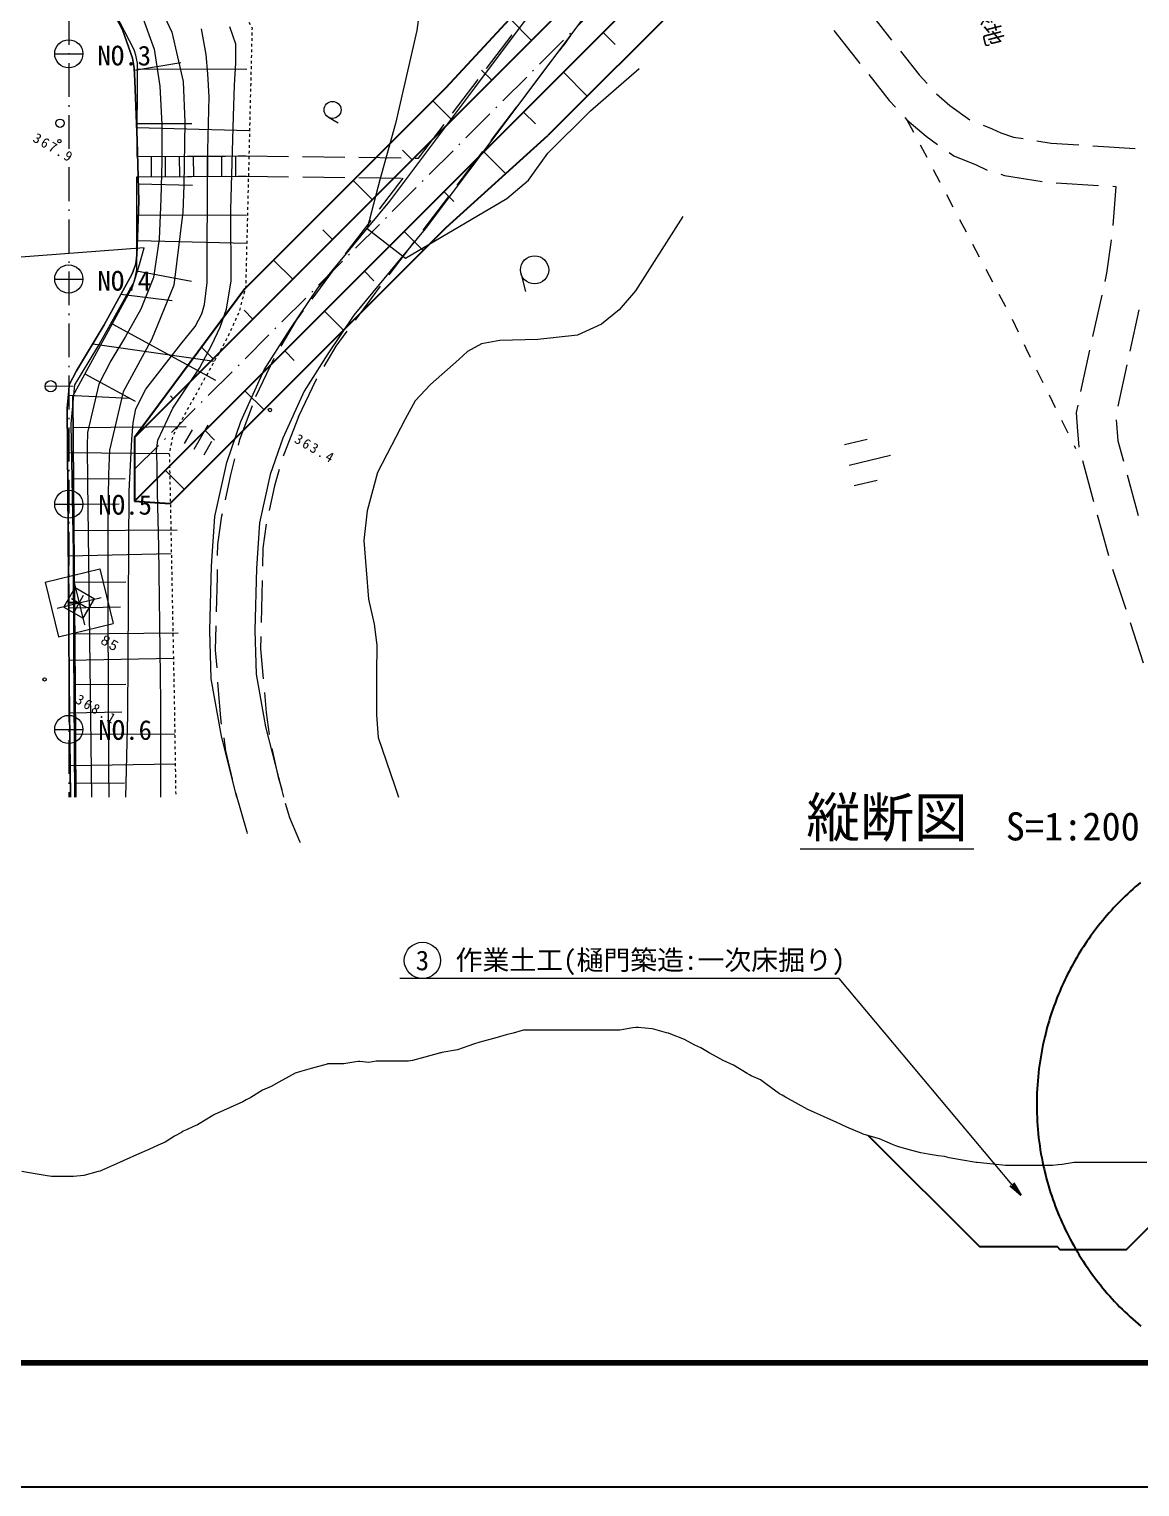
# Model space of a CAD drawing. Header units: millimetres. Extents: x -2078669 to -1085629, y -5987148 to 310365.
# Drawn here: x -1705072 to -1606432, y -405452 to -275998 of the extents above; entities that cross this region are included whole.
import ezdxf
from ezdxf.enums import TextEntityAlignment as Align

# ---------------------------------------------------------------- set-up
doc = ezdxf.new("R2010")
doc.units = ezdxf.units.MM
doc.header["$LTSCALE"] = 500
doc.linetypes.add('561019', pattern=[1, 0.5, -0.5])
doc.linetypes.add('SXF_一点短鎖線', pattern=[9.25, 6, -1.5, 0.25, -1.5])
doc.layers.get('Defpoints').update_dxf_attribs({"color": 153})
for name, color, linetype, lineweight in [('1103000', 8, 'Continuous', 18), ('D-BGD', 7, 'Continuous', 13), ('D-BMK', 2, 'SXF_一点短鎖線', 13), ('D-BMK-HTXT', 7, 'Continuous', 13), ('D-BYP-STR1', 2, 'Continuous', 13), ('D-BYP-STR2', 6, 'Continuous', 25), ('D-BYP-STR8', 5, 'Continuous', 25), ('D-BYP-STRA', 1, 'Continuous', 25), ('D-BYP-STRC', 1, 'Continuous', 13), ('D-TTL', 2, 'Continuous', 140), ('D-TTL-LINE', 7, 'Continuous', 13), ('D-TTL-TXT', 7, 'Continuous', 13), ('●予備設計_LP横断', 7, 'Continuous', 13)]:
    doc.layers.add(name, color=color, linetype=linetype, lineweight=lineweight)
doc.layers.add('D-WORK2', color=11, linetype='Continuous', plot=False)
doc.styles.add('BIGFONT', font='txt', dxfattribs={"height": 0.2, "bigfont": 'BIGFONT'})
doc.styles.add('MS ゴシック', font='MS Gothic.ttf')
doc.styles.add('ＭＳ ゴシック', font='MS Gothic.ttf')
doc.dimstyles.new('DIM-500-F', dxfattribs={"dimscale": 500, "dimtxt": 3.5, "dimasz": 2.5, "dimexe": 0, "dimexo": 2, "dimgap": 0.8, "dimtad": 1, "dimdec": 0, "dimzin": 0, "dimdsep": 46, "dimtxsty": 'MS ゴシック', "dimblk": 'OPEN', "dimcen": 0.1, "dimclrd": 256, "dimclre": 256, "dimclrt": 256, "dimaunit": 1, "dimadec": 4, "dimazin": 0, "dimtfac": 1, "dimtdec": 0, "dimtmove": 2, "dimatfit": 3, "dimldrblk": 'OPEN', "dimfxl": 1, "dimtolj": 1, "dimtzin": 0, "dimlwd": -1, "dimlwe": -1, "dimarcsym": 2})

# ---------------------------------------------------------------- blocks, each defined once
blk = doc.blocks.new('M2244_1')
at = {"layer": '1103000', "linetype": 'Continuous', "lineweight": 15}
blk.add_line((0, 0), (2.5, 0), dxfattribs=at)
blk.add_circle((2, 0), 0.5, dxfattribs=at)
blk = doc.blocks.new('M6331')
at = {"layer": '●予備設計_LP横断', "linetype": 'Continuous', "lineweight": 9}
blk.add_line((0, -0.75), (1, -0.75), dxfattribs=at)
blk.add_circle((0, 0), 0.75, dxfattribs=at)
blk = doc.blocks.new('M7312')
at = {"layer": '●予備設計_LP横断', "linetype": 'Continuous', "lineweight": 20}
blk.add_circle((0, 0), 0.15, dxfattribs=at)
blk = doc.blocks.new('M5255')
at = {"layer": '●予備設計_LP横断', "linetype": 'Continuous', "lineweight": 15}
for p, q in [((-1, -1), (-1, 1)), ((-1, 1), (1, 1)), ((-0.8, 0), (0.8, 0)), ((0, -0.8), (0, 0.8)), ((1, -1), (1, 1)), ((-1, -1), (1, -1))]:
    blk.add_line(p, q, dxfattribs=at)
blk = doc.blocks.new('M6334')
at = {"layer": '●予備設計_LP横断', "linetype": 'Continuous', "lineweight": 9}
for p, q in [((-1, -1.25), (-1, 0.15)), ((0, -1.25), (0, 1.25)), ((1, -1.25), (1, 0.15))]:
    blk.add_line(p, q, dxfattribs=at)
blk = doc.blocks.new('河川平面')
at = {"layer": 'D-BGD', "linetype": 'Continuous'}
for p, q in [((1680162, -2800525, 363195), (1682487, -2803466, 363236)), ((1677349, -2802613, 363193), (1679675, -2805553, 363234)), ((1646522, -2805984, 363586), (1648791, -2802998, 363563)), ((1652985, -2804413, 363554), (1653320, -2803972, 363550)), ((1653982, -2803074, 363533), (1653320, -2803972, 363550)), ((1615237, -2806139), (1619367, -2805472)), ((1615500, -2806016), (1625228, -2806049)), ((1649960, -2808395, 363586), (1652229, -2805409, 363562)), ((1643496, -2809964, 363618), (1645766, -2806979, 363594)), ((1646936, -2812378, 363618), (1649204, -2809391, 363594)), ((1615428, -2811239), (1625465, -2811486)), ((1615487, -2810876), (1620338, -2810885)), ((1640471, -2813945, 363650), (1642740, -2810960, 363626)), ((1683852, -2810553, 363250), (1684436, -2811659, 363263)), ((1685019, -2812763, 363276), (1685602, -2813869, 363289)), ((1700371, -2812850, 363134), (1704113, -2813102, 363118)), ((1615473, -2813810, 368400), (1625170, -2813755, 363640)), ((1615473, -2813810, 368400), (1618839, -2813791, 366748)), ((1616723, -2813802, 367786), (1616734, -2815599, 367788)), ((1617973, -2813795, 367173), (1617984, -2815592, 367175)), ((1619223, -2813788, 366559), (1619232, -2815585, 366562)), ((1619962, -2813784, 366197), (1623328, -2813765, 364544)), ((1620473, -2813782, 365946), (1620483, -2815578, 365948)), ((1621723, -2813774, 365332), (1621733, -2815571, 365335)), ((1622973, -2813767, 364719), (1622983, -2815564, 364722)), ((1624223, -2813760, 364105), (1624232, -2815557, 364108)), ((1624449, -2813759, 363994), (1625170, -2813755, 363640)), ((1625170, -2813755, 363640), (1628920, -2813802, 363642)), ((1630171, -2813817, 363643), (1633920, -2813864, 363646)), ((1635169, -2813879, 363647), (1638919, -2813925, 363649)), ((1640170, -2813942, 363650), (1640471, -2813945, 363650)), ((1643912, -2816359, 363649), (1646180, -2813372, 363626)), ((1615467, -2815606, 368410), (1625187, -2815552, 363640)), ((1615467, -2815606, 368410), (1618834, -2815587, 366758)), ((1619956, -2815581, 366207), (1623323, -2815563, 364555)), ((1624444, -2815556, 364004), (1625187, -2815552, 363640)), ((1625187, -2815552, 363640), (1628936, -2815599, 363645)), ((1630187, -2815614, 363647), (1633936, -2815661, 363653)), ((1686186, -2814975, 363303), (1686769, -2816080, 363316)), ((1615584, -2816247), (1620406, -2816368)), ((1635186, -2815677, 363654), (1638936, -2815723, 363660)), ((1637021, -2818481, 363684), (1639113, -2815725, 363660)), ((1697108, -2816142, 363138), (1700850, -2816389, 363082)), ((1640887, -2820340, 363681), (1643156, -2817354, 363657)), ((1687352, -2817186, 363329), (1687936, -2818291, 363342)), ((1615467, -2818997), (1625187, -2819024)), ((1633998, -2822465, 363719), (1636265, -2819477, 363693)), ((1688518, -2819397, 363355), (1689102, -2820502, 363368)), ((1615514, -2821254), (1625219, -2821493)), ((1637863, -2824322, 363713), (1640132, -2821335, 363689)), ((1689686, -2821608, 363382), (1690269, -2822713, 363395)), ((1615430, -2823958), (1620303, -2824891)), ((1631017, -2826478, 363720), (1633251, -2823467, 363720)), ((1649569, -2824171), (1649963, -2825790)), ((1690853, -2823818, 363408), (1691435, -2824924, 363421)), ((1634875, -2828330, 363720), (1637109, -2825319, 363720)), ((1614046, -2826024), (1618597, -2826609)), ((1692019, -2826030, 363434), (1692603, -2827135, 363447)), ((1701145, -2826124, 363188), (1700340, -2829787, 363165)), ((1693183, -2828241, 363459), (1693716, -2829372, 363438)), ((1704439, -2827420, 363184), (1703637, -2831084, 363161)), ((1613275, -2828671), (1622432, -2833669)), ((1611539, -2830453), (1622335, -2831993)), ((1700072, -2831008, 363157), (1699267, -2834670, 363134)), ((1626030, -2835115, 363720), (1627646, -2831731, 363681)), ((1703370, -2832305, 363153), (1702569, -2835968, 363130)), ((1610848, -2833112), (1615299, -2835544)), ((1695355, -2832744, 363378), (1695911, -2833864, 363359)), ((1609378, -2835001), (1614762, -2835280)), ((1696468, -2834983, 363340), (1697024, -2836102, 363321)), ((1697580, -2837221, 363302), (1698137, -2838340, 363283)), ((1609802, -2837863), (1619845, -2837788)), ((1678291, -2839391), (1680331, -2838896)), ((1609305, -2840105), (1618342, -2840170)), ((1698693, -2839459, 363264), (1698826, -2839726, 363260)), ((1678733, -2841212), (1682377, -2840327)), ((1699438, -2840819, 363304), (1700422, -2844436, 363443)), ((1609831, -2842447), (1614412, -2842404)), ((1679175, -2843035), (1681216, -2842539)), ((1703404, -2842065, 363380), (1704388, -2845681, 363525)), ((1609336, -2844683), (1613883, -2844654)), ((1609874, -2847028), (1619030, -2846951)), ((1609366, -2849261), (1618520, -2849078)), ((1607314, -2851614, 368268), (1612171, -2850432, 368268)), ((1612171, -2850432, 368268), (1613354, -2855289, 368268)), ((1702107, -2850449, 363646), (1703276, -2854012, 363628)), ((1607314, -2851614, 368268), (1608496, -2856472, 368268)), ((1609860, -2851508, 368268), (1610807, -2855395, 368268)), ((1609908, -2851604), (1614493, -2851574)), ((1626602, -2851449, 363856), (1626507, -2855197, 363957)), ((1608390, -2853925, 368268), (1612277, -2852978, 368268)), ((1609396, -2853902), (1614005, -2853810)), ((1608496, -2856472, 368268), (1613354, -2855289, 368268)), ((1703665, -2855200, 363622), (1704834, -2858763, 363604)), ((1609946, -2856193), (1619116, -2856112)), ((1609427, -2858542), (1618706, -2858357)), ((1609989, -2860693), (1614484, -2860659)), ((1609470, -2863214), (1614131, -2863131)), ((1610005, -2865120), (1618842, -2865078)), ((1609523, -2867887), (1618867, -2867740)), ((1610026, -2869458), (1614364, -2869436))]:
    blk.add_line(p, q, dxfattribs=at)
at = {"layer": 'D-BGD', "linetype": 'Continuous', "flags": 128}
for points in [[(1609555, -2870692), (1609439, -2860466), (1609352, -2847151), (1609279, -2836167), (1609409, -2834630), (1609457, -2834072), (1610099, -2832855), (1612556, -2828756), (1615029, -2824221), (1615363, -2823344), (1615471, -2822577), (1615628, -2817764), (1615472, -2812388), (1615273, -2807092), (1615231, -2805958), (1615082, -2805064), (1614196, -2802555), (1611544, -2797523)], [(1609120, -2789483), (1609275, -2792488), (1609448, -2793437), (1609990, -2794678), (1610785, -2796134), (1611544, -2797523), (1614196, -2802555), (1615082, -2805064), (1615231, -2805958), (1615273, -2807092), (1615472, -2812388), (1615628, -2817764), (1615471, -2822577), (1615363, -2823344), (1615029, -2824221), (1612556, -2828756), (1610099, -2832855), (1609457, -2834072), (1609409, -2834630), (1609279, -2836167)], [(1624340, -2870692), (1622973, -2865288), (1622060, -2860204), (1621936, -2855896), (1622101, -2850193), (1622392, -2845766), (1623449, -2840970), (1624701, -2837344), (1626776, -2832753), (1629062, -2829134), (1631526, -2825504), (1635922, -2820190), (1637930, -2817762), (1645470, -2807698), (1656020, -2793627), (1659220, -2796026)], [(1659220, -2796026), (1648671, -2810097), (1641073, -2820237), (1639084, -2822643), (1634729, -2827907), (1632408, -2831326), (1630307, -2834654), (1628422, -2838824), (1627305, -2842057), (1626363, -2846332), (1626097, -2850383), (1625937, -2855896), (1626050, -2859790), (1626886, -2864443), (1628320, -2870115), (1628491, -2870692)], [(1609279, -2836167), (1609352, -2847151), (1609439, -2860466), (1609555, -2870692)]]:
    blk.add_lwpolyline(points, dxfattribs=at)
for points, elevation in [([(1615902, -2801242), (1616987, -2804270), (1617505, -2807574), (1617667, -2810962), (1617685, -2814239), (1617595, -2817581), (1617430, -2821159), (1616926, -2824563), (1615817, -2827379), (1614442, -2829779), (1613143, -2831942), (1612088, -2834040), (1611064, -2838310), (1611049, -2839507), (1611080, -2842705), (1611439, -2870692)], 367000), ([(1616301, -2797929), (1618572, -2802762), (1619578, -2807144), (1619707, -2810758), (1619619, -2816361), (1619548, -2818752), (1618746, -2825238), (1616774, -2830101), (1616479, -2830571), (1614246, -2834704), (1613037, -2839875), (1612929, -2842014), (1612886, -2846153), (1612867, -2854358), (1612936, -2868251), (1612984, -2870692)], 366000), ([(1614484, -2870692), (1614656, -2863391), (1614767, -2843521), (1615022, -2838930), (1615132, -2837467), (1615370, -2836203), (1616251, -2834477), (1619367, -2830469), (1620631, -2828907), (1621217, -2827785), (1621453, -2826950), (1621716, -2824988), (1621746, -2814441), (1621891, -2808510), (1621764, -2806453), (1621613, -2804739), (1621190, -2802460)], 365000), ([(1617599, -2870692), (1617587, -2862237), (1617398, -2848462), (1617298, -2843650), (1617254, -2841110), (1617195, -2839910), (1617331, -2838990), (1618667, -2836156), (1621033, -2832597), (1622123, -2830541), (1622861, -2828972), (1623422, -2827373), (1623830, -2824847), (1623796, -2818518), (1624032, -2810240), (1624125, -2807468), (1624236, -2805489), (1624244, -2803817), (1623725, -2802293)], 364000), ([(1640984, -2797690), (1640322, -2802625), (1638441, -2810863), (1637036, -2815889), (1635922, -2820190), (1639314, -2822834), (1648307, -2817541), (1650240, -2815906), (1651945, -2813512), (1655746, -2809743), (1660081, -2805985)], 363000), ([(1663960, -2819125), (1659732, -2825733), (1658284, -2827421), (1656709, -2828707), (1654580, -2829662), (1651067, -2830059), (1647704, -2830148), (1646078, -2830439), (1644825, -2831129), (1644065, -2831825), (1641530, -2834059), (1640186, -2835506), (1639283, -2837144), (1636833, -2841871), (1635903, -2845269), (1635616, -2847909), (1636019, -2853127), (1636532, -2855344), (1636760, -2857217), (1636744, -2859725), (1636743, -2863397), (1636878, -2865417), (1638327, -2869629), (1638689, -2870692)], 363000), ([(1609965, -2870692), (1609856, -2857470), (1609831, -2848963), (1609635, -2837536), (1609957, -2834089), (1612007, -2830709), (1615218, -2824951), (1615701, -2823403), (1616094, -2821932), (1604768, -2822778), (1604868, -2849661), (1605095, -2870692)], 368000)]:
    blk.add_lwpolyline(points, dxfattribs=dict(at, elevation=elevation))
at = {"layer": 'D-BGD', "linetype": '561019', "flags": 128}
blk.add_lwpolyline([(1618950, -2620514), (1618959, -2621129), (1618665, -2658302), (1618663, -2658627), (1618571, -2661701), (1617747, -2689368), (1618403, -2710987), (1619104, -2730441), (1619135, -2731637), (1619943, -2763133), (1618853, -2786511), (1619008, -2789521), (1619927, -2791602), (1625688, -2802391), (1625125, -2825293), (1624564, -2827572), (1623496, -2829911), (1618630, -2838640), (1618342, -2840170), (1618771, -2861642), (1618913, -2870692)], dxfattribs=at)
at = {"layer": 'D-BGD', "linetype": 'Continuous', "extrusion": (0.252114, 0.21278, 0.944014), "elevation": 170558}
blk.add_lwpolyline([(-3228831, 613029), (-3231526, 613120), (-3232579, 613072)], dxfattribs=at)
at = {"layer": 'D-BGD', "linetype": 'Continuous', "extrusion": (0.22763, 0.193389, 0.954351), "elevation": 186435}
blk.add_lwpolyline([(-3226882, 620457), (-3229822, 620564), (-3230629, 620531)], dxfattribs=at)
at = {"layer": 'D-BGD', "linetype": 'Continuous', "extrusion": (0.019629, 0.006251, 0.999788), "elevation": 378720}
blk.add_lwpolyline([(-3187594, -747174), (-3188932, -748000), (-3190672, -749310)], dxfattribs=at)
at = {"layer": 'D-BGD', "linetype": 'Continuous', "extrusion": (0.007441, -0.005429, 0.999958), "elevation": 391024}
blk.add_lwpolyline([(1680920, -2808273), (1681102, -2808471), (1682801, -2809932), (1683814, -2810648)], dxfattribs=at)
at = {"layer": 'D-BGD', "linetype": 'Continuous', "extrusion": (0.002989, -0.016092, 0.999866), "elevation": 413435}
blk.add_lwpolyline([(1153260, -3068374), (1154474, -3068801), (1156860, -3069412)], dxfattribs=at)
at = {"layer": 'D-BGD', "linetype": 'Continuous', "extrusion": (0.004955, -0.002613, 0.999984), "elevation": 378909}
blk.add_lwpolyline([(1690353, -2814407), (1690690, -2814515), (1692564, -2814807), (1694045, -2815042)], dxfattribs=at)
at = {"layer": 'D-BGD', "linetype": 'Continuous', "extrusion": (0.017243, 0.036933, 0.999169), "elevation": 288093}
blk.add_lwpolyline([(-2733795, 1845218), (-2734047, 1845120), (-2735256, 1848383)], dxfattribs=at)
at = {"layer": 'D-BGD', "linetype": 'Continuous', "extrusion": (0.078534, -0.058252, 0.995208), "elevation": 654714}
blk.add_lwpolyline([(-1303459, -2944228), (-1300783, -2943942), (-1299725, -2943942)], dxfattribs=at)
at = {"layer": 'D-BGD', "linetype": 'Continuous', "extrusion": (0.084581, -0.062761, 0.994438), "elevation": 677487}
blk.add_lwpolyline([(-1302104, -2943536), (-1300017, -2943308), (-1298367, -2943308)], dxfattribs=at)
at = {"layer": 'D-BGD', "linetype": 'Continuous', "extrusion": (-0.085043, -0.058464, 0.994661), "elevation": 382873}
blk.add_lwpolyline([(3292300, -168727), (3292654, -168785), (3293535, -168911)], dxfattribs=at)
at = {"layer": 'D-BGD', "linetype": 'Continuous', "extrusion": (-0.200438, 0.108043, 0.973731), "elevation": -279023}
blk.add_lwpolyline([(1723899, 2790533), (1720273, 2790358), (1720153, 2790362)], dxfattribs=at)
at = {"layer": 'D-BGD', "linetype": 'Continuous', "extrusion": (-0.380823, 0.153873, 0.911755), "elevation": -723854}
blk.add_lwpolyline([(2024077, 2492558), (2023562, 2492480), (2020334, 2492382)], dxfattribs=at)
at = {"layer": 'D-BGD', "linetype": 'Continuous', "extrusion": (-0.20398, 0.109739, 0.972805), "elevation": -289944}
blk.add_lwpolyline([(1726146, 2788030), (1729709, 2788461), (1729866, 2788496)], dxfattribs=at)
at = {"layer": 'D-BGD', "linetype": 'Continuous', "extrusion": (0.902336, -0.203961, 0.379722), "elevation": 2183106}
blk.add_lwpolyline([(-2416403, -502685), (-2414141, -502652), (-2412657, -502751)], dxfattribs=at)
at = {"layer": 'D-BGD', "linetype": 'Continuous', "extrusion": (0.682661, -0.160709, 0.712844), "elevation": 1827518}
blk.add_lwpolyline([(-2392919, -1338676), (-2394430, -1338565), (-2396664, -1338610)], dxfattribs=at)
at = {"layer": 'D-BGD', "linetype": 'Continuous', "extrusion": (0.00747, -0.013079, 0.999887), "elevation": 413220}
blk.add_lwpolyline([(1619866, -2844073), (1619876, -2843115), (1620244, -2840569), (1620291, -2840355)], dxfattribs=at)
at = {"layer": 'D-BGD', "linetype": 'Continuous', "extrusion": (0.004569, -0.014872, 0.999879), "elevation": 413644}
blk.add_lwpolyline([(1625261, -2840633), (1624961, -2842743), (1624941, -2844363)], dxfattribs=at)
at = {"layer": 'D-BGD', "linetype": 'Continuous', "extrusion": (-0.95342, -0.253264, 0.163852), "elevation": -841272}
blk.add_lwpolyline([(3186901, 508202), (3188290, 508254), (3190648, 508351)], dxfattribs=at)
at = {"layer": 'D-BGD', "linetype": 'Continuous', "extrusion": (0.945592, -0.014998, 0.325009), "elevation": 1695340}
blk.add_lwpolyline([(-2828141, -197809), (-2825072, -197894), (-2824392, -197884)], dxfattribs=at)
at = {"layer": 'D-BGD', "linetype": 'Continuous', "extrusion": (0.339856, 0.016343, 0.940336), "elevation": 846995}
blk.add_lwpolyline([(-2933861, -1271017), (-2932278, -1270952), (-2930119, -1271120)], dxfattribs=at)
at = {"layer": 'D-BGD', "linetype": 'Continuous', "extrusion": (0.34814, 0.016556, 0.937296), "elevation": 860117}
blk.add_lwpolyline([(-2930482, -1268727), (-2931557, -1268644), (-2934226, -1268759)], dxfattribs=at)
at = {"layer": 'D-BGD', "linetype": 'Continuous', "extrusion": (0.018728, -0.014268, 0.999723), "elevation": 435083}
blk.add_lwpolyline([(-1294797, -3017370), (-1294393, -3016960), (-1292578, -3015332), (-1292033, -3014836)], dxfattribs=at)
at = {"layer": 'D-BGD', "linetype": 'Continuous', "extrusion": (-0.038001, -0.020124, 0.999075), "elevation": 359387}
blk.add_lwpolyline([(3290062, 114086), (3291682, 113388), (3293551, 112714)], dxfattribs=at)
at = {"layer": 'D-BGD', "linetype": 'Continuous', "extrusion": (0.013318, -0.012024, 0.999839), "elevation": 419917}
blk.add_lwpolyline([(1618955, -2864271), (1618382, -2861745), (1618217, -2860597)], dxfattribs=at)
at = {"layer": 'D-BGD', "linetype": 'Continuous', "extrusion": (-0.038127, -0.024926, 0.998962), "elevation": 372902}
blk.add_lwpolyline([(3289697, -189521), (3292158, -190443), (3293230, -190773)], dxfattribs=at)
at = {"layer": 'D-BGD', "linetype": 'Continuous', "extrusion": (0.046205, 0.000400853, 0.998932), "elevation": 437343}
blk.add_lwpolyline([(-2887918, -1581778), (-2887814, -1581734), (-2884310, -1580761)], dxfattribs=at)
at = {"layer": 'D-BGD', "linetype": 'Continuous', "extrusion": (0.02848, -0.006558, 0.999573), "elevation": 428866}
blk.add_lwpolyline([(-2432560, -2219810), (-2433708, -2220448), (-2435570, -2221794), (-2435675, -2221885)], dxfattribs=at)
at = {"layer": 'D-BGD', "linetype": 'Continuous'}
for points in [[(1615473, -2813810, 368400), (1615503, -2805510, 368350), (1615442, -2805095, 368370), (1615373, -2804813, 368380), (1615226, -2804347, 368420), (1610224, -2794667, 368260), (1609794, -2793590, 368280), (1609534, -2792437, 368300), (1609236, -2777605, 368510), (1609158, -2758979, 368490), (1609245, -2738601, 368470), (1609119, -2714860, 368280), (1609038, -2675632, 368370), (1609172, -2662075, 368370), (1609082, -2627858, 368360), (1609044, -2620514, 368307)], [(1615473, -2813810, 368400), (1615503, -2805510, 368350), (1615442, -2805095, 368370), (1615373, -2804813, 368380), (1615226, -2804347, 368420), (1610224, -2794667, 368260), (1609794, -2793590, 368280), (1609534, -2792437, 368300)], [(1690621, -2811034, 363189), (1691407, -2811355, 363180), (1692179, -2811718, 363180), (1693310, -2812079, 363170), (1694160, -2812211, 363165)], [(1687585, -2813450, 363205), (1688003, -2813746, 363200), (1689994, -2814556, 363180), (1690901, -2814985, 363180), (1690982, -2815011, 363179)], [(1609775, -2835079, 368450), (1615069, -2825388, 368460), (1615293, -2824698, 368490), (1615447, -2823887, 368460), (1615467, -2815606, 368410)], [(1610029, -2870692, 368481), (1609985, -2860841, 368450), (1609837, -2842878, 368380), (1609775, -2835079, 368450), (1615069, -2825388, 368460), (1615293, -2824698, 368490), (1615447, -2823887, 368460), (1615467, -2815606, 368410)], [(1701982, -2821200, 363241), (1701962, -2821447, 363250), (1701575, -2824166, 363200), (1701413, -2824904, 363195)], [(1609775, -2835079, 368450), (1609837, -2842878, 368380), (1609985, -2860841, 368450), (1610029, -2870692, 368481)], [(1699016, -2835889, 363212), (1698890, -2836544, 363300), (1698960, -2837807, 363290), (1699120, -2839612, 363261)], [(1702429, -2837184, 363295), (1702451, -2837553, 363290), (1702583, -2839048, 363260), (1703076, -2840860, 363332)]]:
    blk.add_polyline3d(points, dxfattribs=at)
for centre, radius in [((1608634, -2810859, 368210), 375), ((1650783, -2823876), 1250)]:
    blk.add_circle(centre, radius, dxfattribs=at)
at = {"layer": 'D-BGD', "linetype": 'Continuous', "lineweight": 9, "xscale": 1000, "yscale": 1000, "zscale": 1000, "rotation": 330.1091246385173}
for name, p in [('M6331', (1632842, -2809672)), ('M6334', (1621182, -2838716))]:
    blk.add_blockref(name, p, dxfattribs=at)
at = {"layer": 'D-BGD', "linetype": 'Continuous', "lineweight": 20, "xscale": 1000, "yscale": 1000, "zscale": 1000, "rotation": 330.1091246385173}
for p in [(1608578, -2812448, 367859), (1627278, -2836320, 363380), (1607263, -2860247, 368080)]:
    blk.add_blockref('M7312', p, dxfattribs=at)
at = {"layer": 'D-BGD', "linetype": 'Continuous', "lineweight": 15, "xscale": 1000, "yscale": 1000, "zscale": 1000}
for name, p, rotation in [('M2244_1', (1609805, -2834247), 178.8475168330848), ('M5255', (1610336, -2853450, 368268), 330.1091246385173)]:
    blk.add_blockref(name, p, dxfattribs=dict(at, rotation=rotation))
at = {"layer": 'D-BGD', "linetype": 'Continuous', "style": 'BIGFONT'}
blk.add_text('八幡親水緑地', height=1750, rotation=284.10912, dxfattribs=at).set_placement((1687956, -2792955))
at = {"layer": 'D-BGD', "linetype": 'Continuous', "char_height": 900, "attachment_point": 7, "rotation": 330.10912, "line_spacing_factor": 0.722892, "style": 'MS ゴシック'}
for s, insert in [('\\T1.287;367.9', (1606139, -2812445)), ('\\T1.281;363.4', (1629363, -2839171)), ('{\\Fworking|c128;\\T1.25;85}', (1612155, -2857029)), ('\\T1.315;368.1', (1609916, -2862302, 368080))]:
    blk.add_mtext(s, dxfattribs=dict(at, insert=insert))
blk = doc.blocks.new('A$Cfbd0cdc3')
at = {"layer": 'Defpoints'}
blk.add_lwpolyline([(3682, 16819), (3590, 16741), (3499, 16662), (3409, 16583), (3320, 16502), (3232, 16421), (3146, 16339), (3060, 16256), (2976, 16172), (2893, 16087), (2811, 16002), (2730, 15916), (2650, 15829), (2571, 15741), (2494, 15652), (2417, 15563), (2342, 15473), (2268, 15382), (2195, 15290), (2123, 15198), (2053, 15105), (1983, 15011), (1915, 14917), (1848, 14822), (1782, 14726), (1718, 14632), (1656, 14538), (1595, 14443), (1535, 14347), (1477, 14251), (1419, 14154), (1362, 14057), (1307, 13959), (1253, 13860), (1199, 13761), (1147, 13662), (1096, 13562), (1047, 13462), (998, 13361), (950, 13259), (904, 13157), (859, 13055), (815, 12952), (772, 12849), (730, 12746), (689, 12642), (649, 12537), (611, 12432), (574, 12327), (538, 12222), (503, 12116), (469, 12010), (436, 11903), (405, 11796), (375, 11689), (345, 11582), (317, 11474), (283, 11334), (250, 11194), (220, 11054), (191, 10913), (165, 10771), (140, 10630), (118, 10488), (97, 10345), (78, 10203), (62, 10060), (47, 9917), (34, 9773), (23, 9630), (15, 9486), (8, 9342), (3, 9198), (1, 9054), (0, 8910), (1, 8766), (5, 8621), (10, 8477), (18, 8332), (27, 8188), (39, 8044), (52, 7900), (68, 7755), (86, 7611), (106, 7468), (127, 7324), (151, 7180), (177, 7037), (205, 6894), (231, 6771), (258, 6649), (287, 6527), (317, 6406), (349, 6284), (382, 6163), (417, 6042), (454, 5921), (492, 5801), (531, 5681), (572, 5561), (615, 5441), (659, 5322), (705, 5204), (752, 5085), (801, 4967), (852, 4850), (904, 4733), (957, 4616), (1012, 4500), (1069, 4384), (1128, 4268), (1187, 4153), (1249, 4039), (1312, 3925), (1377, 3812), (1443, 3699), (1511, 3587), (1580, 3475), (1651, 3364), (1724, 3254), (1798, 3144), (1872, 3038), (1947, 2933), (2023, 2829), (2101, 2726), (2180, 2624), (2260, 2523), (2341, 2423), (2424, 2324), (2507, 2226), (2592, 2129), (2678, 2033), (2766, 1939), (2854, 1845), (2944, 1753), (3034, 1662), (3126, 1572), (3219, 1483), (3313, 1396), (3408, 1309), (3505, 1224), (3602, 1140), (3700, 1057)], dxfattribs=at)
blk = doc.blocks.new('_Open')
at = {"color": 0, "linetype": 'ByBlock', "lineweight": -2}
for p, q in [((-1, 0.17), (0, 0)), ((-1, -0.17), (0, 0)), ((0, 0), (-1, 0))]:
    blk.add_line(p, q, dxfattribs=at)

msp = doc.modelspace()

# ---------------------------------------------------------------- linework, layer by layer
at = {"layer": 'D-BGD', "linetype": 'Continuous', "lineweight": 13, "elevation": 708000}
msp.add_lwpolyline([(-1605818, -376649.6), (-1606489.9, -376649.6), (-1607398, -376649.6), (-1607931.7, -376649.6), (-1608326.5, -376649.6), (-1609373.4, -376649.6), (-1610788.3, -376649.6), (-1610815.2, -376649.6), (-1610835, -376649.6), (-1612256.9, -376649.6), (-1613343.5, -376838.1), (-1613698.7, -376864.2), (-1614178.6, -376899.6), (-1615140.4, -376899.6), (-1615852, -376899.6), (-1616582.2, -376899.6), (-1617568.9, -376899.6), (-1618023.9, -376899.6), (-1618360.6, -376899.6), (-1619465.7, -376789.5), (-1620869.1, -376649.6), (-1620907.4, -376645.8), (-1620959.2, -376640.6), (-1622349.2, -376399.6), (-1623377.6, -376221.3), (-1623790.9, -376108.4), (-1624349.5, -376052.8), (-1625232.7, -375899.6), (-1625886.1, -375786.3), (-1626674.4, -375571.1), (-1627739.9, -375280.1), (-1628116.2, -375177.4), (-1628394.6, -375053.1), (-1629557.9, -374533.7), (-1630903.1, -374166.4), (-1630999.7, -374130.4), (-1631130.2, -374081.7), (-1632441.4, -373496.3), (-1633411.6, -373063.2), (-1633883.2, -372852.6), (-1634520.5, -372568.1), (-1635324.9, -372208.9), (-1635920.1, -371943.2), (-1636766.7, -371480.9), (-1637910.8, -370856.1), (-1638208.4, -370671.6), (-1638428.6, -370535.1), (-1639204.3, -369976.9), (-1639650.2, -369656.2), (-1640119.9, -369318.2), (-1640937.1, -368953.3), (-1641091.9, -368868.8), (-1641301.1, -368754.5), (-1642533.7, -367990.5), (-1643445.6, -367583.4), (-1643975.4, -367294), (-1644691.4, -366903), (-1645417.1, -366453.1), (-1645954.1, -366213.4), (-1646858.9, -365719.3), (-1648081.7, -365263.5), (-1648300.6, -365165.8), (-1648462.7, -365121.5), (-1649498.4, -364838.7), (-1649742.4, -364772.1), (-1650971.2, -364649.6), (-1651184.1, -364670.9), (-1651472, -364699.5), (-1652625.9, -364899.6), (-1653479.7, -364899.6), (-1654067.6, -364899.6), (-1654862.3, -364899.6), (-1655509.4, -364899.6), (-1655988.2, -364899.6), (-1656951.1, -364899.6), (-1658252.6, -364899.6), (-1658392.9, -364889.3), (-1658496.7, -364899.6), (-1659834.6, -364899.6), (-1660261.9, -364899.6), (-1661005.2, -364899.6), (-1661177.4, -364899.6), (-1661276.4, -364926.7), (-1662093, -365149.6), (-1662718.1, -365320.3), (-1663513.7, -365537.6), (-1664159.9, -365714), (-1665033.2, -365952.5), (-1665601.6, -366149.6), (-1666022.2, -366295.5), (-1667043.4, -366649.6), (-1668423.5, -366888.9), (-1668485.1, -366899.6), (-1668530.7, -366907.5), (-1669926.9, -367288.8), (-1671039.2, -367592.5), (-1671368.6, -367649.6), (-1671813.8, -367649.6), (-1672810.4, -367649.6), (-1673547.7, -367649.6), (-1673995, -367649.6), (-1674252.1, -367649.6), (-1674910.6, -367763.8), (-1675693.9, -367685.7), (-1675826.1, -367672.6), (-1676056.2, -367712.5), (-1677135.6, -367899.6), (-1678564.7, -367899.6), (-1678577.4, -367900.9), (-1678594.5, -367905.6), (-1680019.1, -368294.6), (-1681073.3, -368582.4), (-1681460.9, -368726.9), (-1681984.8, -369013), (-1682902.6, -369514.3), (-1683581.8, -369885.2), (-1684344.4, -370225.6), (-1685375.1, -370864.5), (-1685786.1, -371089), (-1686090.3, -371255.1), (-1687227.9, -371763), (-1688598.8, -372375.1), (-1688669.6, -372413.8), (-1688765.4, -372466), (-1690111.4, -373300.4), (-1690474.9, -373462.7), (-1691107.3, -373745), (-1691390.4, -373871.4), (-1691553.1, -373988.5), (-1692155.7, -374317.6), (-1692994.9, -374837.7), (-1693615.8, -375115), (-1694436.6, -375481.4), (-1695546, -375976.7), (-1695878.4, -376125.1), (-1696124.3, -376234.9), (-1697320.1, -376768.8), (-1698632.8, -377354.9), (-1698761.9, -377412.5), (-1698936.3, -377460.1), (-1700203.6, -377806.2), (-1701141.3, -377899.6), (-1701645.4, -377899.6), (-1702326.6, -377899.6), (-1703087.1, -377899.6), (-1703649.8, -377802.1), (-1704528.9, -377649.6), (-1705716.9, -377443.6)], dxfattribs=at)
at = {"layer": 'D-BMK'}
msp.add_line((-1695712.2, -315080.4), (-1648584.6, -267952.7), dxfattribs=at)
at = {"layer": 'D-BMK', "linetype": 'SXF_一点短鎖線', "flags": 128}
msp.add_lwpolyline([(-1701552.5, -94013.4), (-1701552.5, -344191.7)], dxfattribs=at)
msp.add_lwpolyline([(-1701552.5, -94013.4), (-1701552.5, -344191.7)], dxfattribs=at)
at = {"layer": 'D-BMK-HTXT', "color": 7, "linetype": 'Continuous', "lineweight": 13}
for p, q in [((-1702802.5, -278186.7, 329093), (-1700302.5, -278186.7, -329093)), ((-1702802.5, -298186.7, 329093), (-1700302.5, -298186.7, -329093)), ((-1702802.5, -318186.7, 329093), (-1700302.5, -318186.7, -329093)), ((-1702802.5, -338186.7, 329093), (-1700302.5, -338186.7, -329093))]:
    msp.add_line(p, q, dxfattribs=at)
for centre in [(-1701552.5, -278186.7, 0), (-1701552.5, -298186.7, 0), (-1701552.5, -318186.7, 0), (-1701552.5, -338186.7, 0)]:
    msp.add_circle(centre, 1250, dxfattribs=at)
at = {"layer": 'D-BYP-STR1'}
for p, q in [((-1660454.5, -276994.2), (-1662385.6, -275063.1)), ((-1654090.5, -276287.1), (-1653029.8, -277347.8)), ((-1663990, -280529.7), (-1664885.1, -279634.6)), ((-1657626, -279822.6), (-1655504.7, -281943.9)), ((-1667525.5, -284065.3), (-1669222.6, -282368.2)), ((-1661161.6, -283358.2), (-1660102, -284417.7)), ((-1671061.1, -287600.8), (-1671909.6, -286752.3)), ((-1664697.1, -286893.7), (-1662752.3, -288838.5)), ((-1674596.6, -291136.3), (-1676293.7, -289439.3)), ((-1668232.6, -290429.2), (-1667347.4, -291314.5)), ((-1678132.1, -294671.9), (-1678980.7, -293823.3)), ((-1671768.2, -293964.8), (-1670071.1, -295661.8)), ((-1681667.7, -298207.4), (-1683364.7, -296510.3)), ((-1675303.7, -297500.3), (-1674455.2, -298348.8)), ((-1685203.2, -301742.9), (-1685978.2, -300967.9)), ((-1678839.2, -301035.8), (-1677142.2, -302732.9)), ((-1688738.7, -305278.5), (-1689767.3, -304249.9)), ((-1682374.8, -304571.4), (-1681526.3, -305419.9)), ((-1692274.3, -308814), (-1692527.8, -308560.5)), ((-1685910.3, -308106.9), (-1684213.3, -309804)), ((-1689445.8, -311642.4), (-1688597.3, -312491)), ((-1692981.4, -315178), (-1691284.3, -316875))]:
    msp.add_line(p, q, dxfattribs=at)
at = {"layer": 'D-BYP-STR2'}
for p, q in [((-1650584.6, -267124.3), (-1695712.2, -312252)), ((-1646584.6, -268781.2), (-1695712.2, -317908.8)), ((-1643584.6, -270023.8), (-1658995.2, -285434.4)), ((-1668025.9, -281171.5), (-1658995.2, -271391.4)), ((-1668025.9, -293616.5), (-1658995.2, -285434.4)), ((-1685903.8, -299049.4), (-1695712.2, -312252)), ((-1695712.2, -312252, -354000), (-1695712.2, -317908.8, -354000)), ((-1695712.2, -317908.8), (-1692534.6, -318125.3))]:
    msp.add_line(p, q, dxfattribs=at)
for points in [[(-1668025.9, -281171.5), (-1685903.8, -299049.4)], [(-1668025.9, -293616.5), (-1692534.6, -318125.3)]]:
    msp.add_lwpolyline(points, dxfattribs=at)
at = {"layer": 'D-BYP-STRA', "ltscale": 1500, "elevation": 708000}
msp.add_lwpolyline([(-1599654.4, -376399.6), (-1607654.4, -384399.6), (-1613507, -384399.6), (-1613757, -384149.6), (-1620653.4, -384149.6), (-1630536.6, -374266.4)], dxfattribs=at)
at = {"layer": 'D-BYP-STRC'}
msp.add_line((-1633141, -360311.8), (-1672141, -360311.8), dxfattribs=at)
msp.add_circle((-1670145.6, -358701.8), 1610, dxfattribs=at)
at = {"layer": 'D-TTL'}
msp.add_line((-1777887.6, -394452.3), (-1377887.6, -394452.3), dxfattribs=at)
at = {"layer": 'D-TTL-LINE'}
msp.add_line((-1636587.2, -348796.3), (-1621187.2, -348796.3), dxfattribs=at)
at = {"layer": 'D-WORK2', "ltscale": 1500}
msp.add_line((-1700632, -326951.5, 368268), (-1701552.5, -326951.5), dxfattribs=at)
at = {"layer": 'Defpoints', "color": 1}
msp.add_lwpolyline([(-1788137.6, -405452.3), (-1367637.6, -405452.3), (-1367637.6, -108452.3), (-1788137.6, -108452.3)], close=True, dxfattribs=at)

# ---------------------------------------------------------------- block references
at = {"layer": 'D-BGD'}
msp.add_blockref('河川平面', (-3310965.8, 2526500.2), dxfattribs=at)
at = {"layer": 'D-BYP-STR8', "xscale": 2.5, "yscale": 2.5, "zscale": 2.5}
msp.add_blockref('A$Cfbd0cdc3', (-1615588.6, -393834.2, 708000), dxfattribs=at)

# ---------------------------------------------------------------- texts
at = {"layer": 'D-BMK-HTXT', "style": 'MS ゴシック'}
for s, p in [('NO.3  ', (-1699004.8, -279220.8, -354000)), ('NO.4', (-1699004.8, -299220.8, -354000))]:
    msp.add_text(s, height=1750, dxfattribs=at).set_placement(p)
at = {"layer": 'D-BMK-HTXT', "color": 7, "style": 'ＭＳ ゴシック'}
for s, p in [('NO.5', (-1698925.8, -319113.5)), ('NO.6', (-1698925.8, -339113.5))]:
    msp.add_text(s, height=1750, rotation=360, dxfattribs=at).set_placement(p)
at = {"layer": 'D-BYP-STRC', "style": 'MS ゴシック'}
msp.add_text('3', height=1750, dxfattribs=at).set_placement((-1670145.6, -358701.8), align=Align.MIDDLE_CENTER)
msp.add_text('作業土工(樋門築造:一次床掘り)', height=1750, dxfattribs=at).set_placement((-1667199.5, -358666), align=Align.MIDDLE_LEFT)
at = {"layer": 'D-TTL-TXT', "style": 'MS ゴシック'}
for s, height, p in [('縦断図', 3500, (-1628887.2, -348796.3)), ('S=1:200', 2500, (-1612386.8, -348796.3))]:
    msp.add_text(s, height=height, dxfattribs=at).set_placement(p, align=Align.BOTTOM_CENTER)

# ---------------------------------------------------------------- leaders
at = {"layer": 'D-BYP-STRC'}
msp.add_leader([(-1617008.9, -379547.5), (-1633141, -360311.8)], dimstyle='DIM-500-F', dxfattribs=at)

doc.saveas('drawing.dxf')
